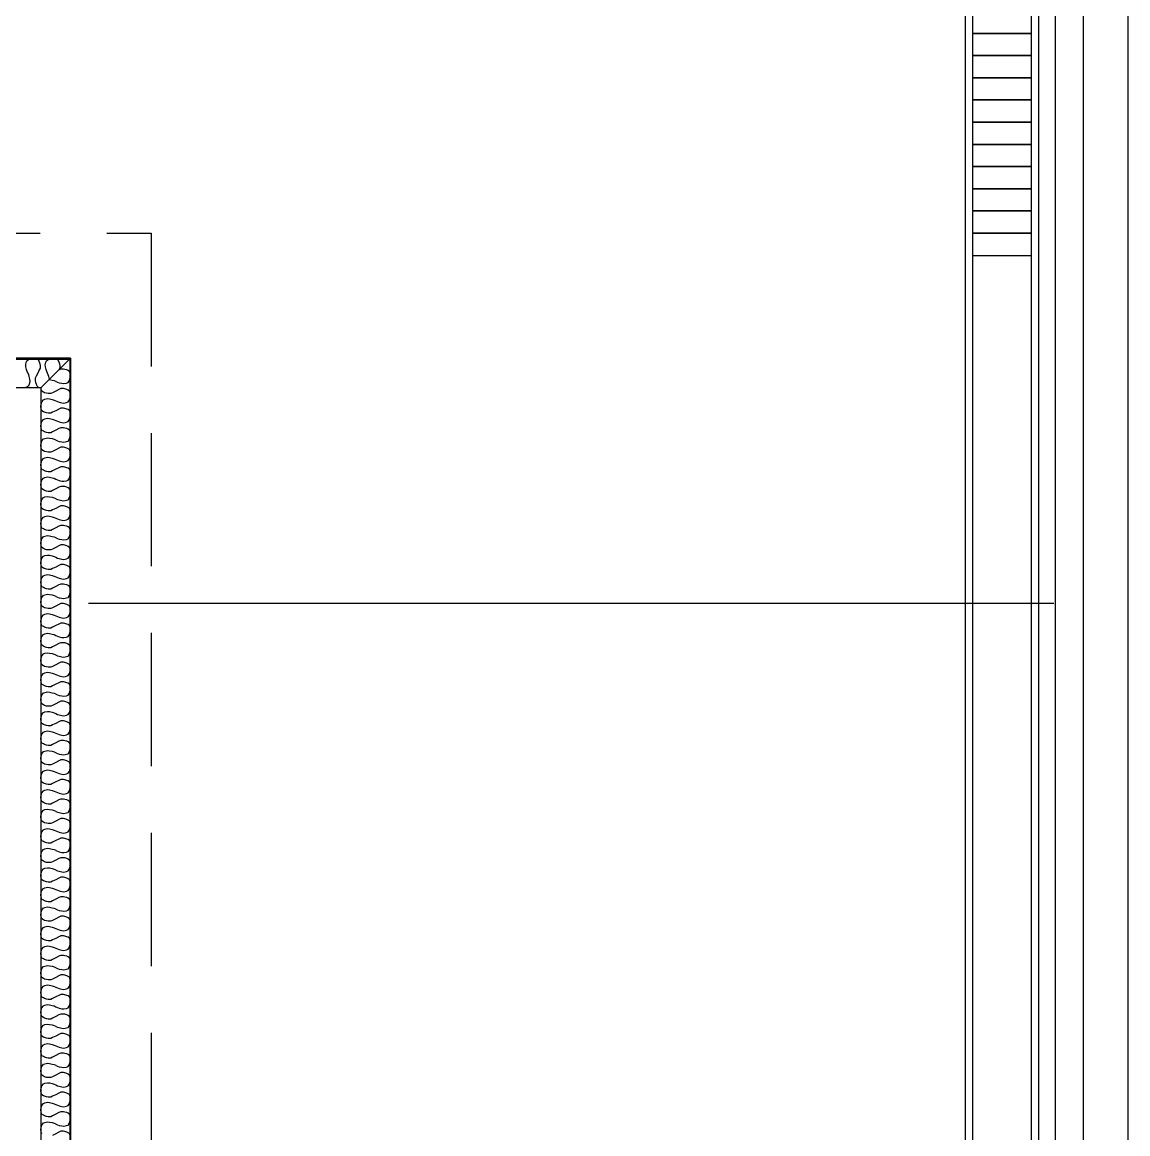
# Model space of a CAD drawing. Header units: millimetres. Extents: x -68474 to 336725, y -113450 to 40976.
# Drawn here: x 126164 to 129900, y -60791 to -57038 of the extents above; entities that cross this region are included whole.
import ezdxf

# ---------------------------------------------------------------- set-up
doc = ezdxf.new("R2010")
doc.units = ezdxf.units.MM
doc.header["$LTSCALE"] = 900
doc.linetypes.add('s5152a$0$DASHED', pattern=[0.75, 0.5, -0.25])
for name, color, linetype in [('s5152a$0$23', 7, 'Continuous'), ('s5152a$0$45', 7, 'Continuous'), ('s5152a$0$7', 7, 'Continuous'), ('s5152a$0$CLADDING', 1, 'Continuous'), ('s5152a$0$INNER', 4, 'Continuous'), ('s5152a$0$R-DRAIN', 8, 'Continuous'), ('s5152a$0$STEP', 15, 'Continuous')]:
    doc.layers.add(name, color=color, linetype=linetype)

msp = doc.modelspace()

# ---------------------------------------------------------------- linework, layer by layer
at = {"linetype": 's5152a$0$DASHED'}
for p, q in [((112950.1, -57749.9), (126600.1, -57749.9)), ((126600.1, -57749.9), (126600.1, -70249.8))]:
    msp.add_line(p, q, dxfattribs=at)
at = {"layer": 's5152a$0$23', "color": 2, "linetype": 'Continuous'}
msp.add_line((129900, -49575), (129900, -72749.8), dxfattribs=at)
msp.add_lwpolyline([(129750, -49575), (129655, -49575), (129655, -72749.8), (129750, -72749.8)], close=True, dxfattribs=at)
at = {"layer": 's5152a$0$45', "color": 14, "linetype": 'Continuous'}
for points in [[(129350, -75750), (129600, -75750), (129600, -45850.2), (129350, -45850.2)], [(129375, -75725), (129575, -75725), (129575, -45875.2), (129375, -45875.2)], [(129575, -57000), (129375, -57000), (129375, -57075), (129575, -57075)], [(129575, -57075), (129375, -57075), (129375, -57150), (129575, -57150)], [(129575, -57150), (129375, -57150), (129375, -57225), (129575, -57225)], [(129575, -57225), (129375, -57225), (129375, -57300), (129575, -57300)], [(129575, -57300), (129375, -57300), (129375, -57375), (129575, -57375)], [(129575, -57375), (129375, -57375), (129375, -57450), (129575, -57450)], [(129575, -57450), (129375, -57450), (129375, -57525), (129575, -57525)], [(129575, -57525), (129375, -57525), (129375, -57600), (129575, -57600)], [(129575, -57600), (129375, -57600), (129375, -57675), (129575, -57675)], [(129575, -57675), (129375, -57675), (129375, -57750), (129575, -57750)], [(129575, -57750), (129375, -57750), (129375, -57825), (129575, -57825)]]:
    msp.add_lwpolyline(points, close=True, dxfattribs=at)
at = {"layer": 's5152a$0$7', "color": 10, "linetype": 'Continuous'}
msp.add_line((126388.23186, -58999.3), (129650, -58999.3), dxfattribs=at)
at = {"layer": 's5152a$0$CLADDING'}
for p, q in [((120675.1, -58172.4), (126327.6, -58172.4)), ((126327.6, -58172.4), (120675.1, -58172.4)), ((126327.6, -58172.4), (126327.6, -71199.9)), ((126227.6, -58272.4), (120775.1, -58272.4)), ((126227.6, -58272.4), (126227.6, -71199.9))]:
    msp.add_line(p, q, dxfattribs=at)
at = {"layer": 's5152a$0$INNER'}
msp.add_line((126227.6, -58272.4), (126327.6, -58172.4), dxfattribs=at)
for points in [[(126183.43647, -58222.4), (126181.1, -58216.55883), (126179.1, -58210.55883), (126177.1, -58201.55883), (126176.1, -58194.55883), (126178.1, -58185.55883), (126180.1, -58180.55883), (126187.1, -58175.55883), (126201.1, -58172.55883), (126211.1, -58173.55883), (126217.1, -58175.55883), (126220.1, -58180.55883), (126222.1, -58184.55883), (126224.1, -58191.55883), (126225.1, -58196.55883), (126225.1, -58201.55883), (126225.1, -58205.55883), (126222.1, -58211.55883), (126216.67941, -58222.4), (126211.25883, -58233.24117), (126208.25883, -58239.24117), (126208.25883, -58243.24117), (126208.25883, -58248.24117), (126209.25883, -58253.24117), (126211.25883, -58260.24117), (126213.25883, -58264.24117), (126216.25883, -58269.24117), (126222.25883, -58271.24117), (126228.16792, -58271.83208)], [(126249.43647, -58222.4), (126247.1, -58216.55883), (126245.1, -58210.55883), (126243.1, -58201.55883), (126242.1, -58194.55883), (126244.1, -58185.55883), (126246.1, -58180.55883), (126253.1, -58175.55883), (126267.1, -58172.55883), (126277.1, -58173.55883), (126283.1, -58175.55883), (126286.1, -58180.55883), (126288.1, -58184.55883), (126290.1, -58191.55883), (126291.1, -58196.55883), (126291.1, -58201.55883), (126291.1, -58205.55883), (126288.1, -58211.55883), (126287.75883, -58212.24117)], [(126277.6, -58250.56353), (126283.44117, -58252.9), (126289.44117, -58254.9), (126298.44117, -58256.9), (126305.44117, -58257.9), (126314.44117, -58255.9), (126319.44117, -58253.9), (126324.44117, -58246.9), (126327.44117, -58232.9), (126326.44117, -58222.9), (126324.44117, -58216.9), (126319.44117, -58213.9), (126315.44117, -58211.9), (126308.44117, -58209.9), (126303.44117, -58208.9), (126298.44117, -58208.9), (126294.44117, -58208.9), (126288.44117, -58211.9), (126287.75883, -58212.24117)], [(126156.25883, -58271.24117), (126166.25883, -58272.24117), (126180.25883, -58269.24117), (126187.25883, -58264.24117), (126189.25883, -58259.24117), (126191.25883, -58250.24117), (126190.25883, -58243.24117), (126188.25883, -58234.24117), (126186.25883, -58228.24117), (126183.92236, -58222.4)], [(126256.32133, -58243.67867), (126256.25883, -58243.24117), (126254.25883, -58234.24117), (126252.25883, -58228.24117), (126249.92236, -58222.4)], [(126256.32133, -58243.67867), (126256.75883, -58243.74117), (126265.75883, -58245.74117), (126271.75883, -58247.74117), (126277.6, -58250.07764)], [(126277.6, -58316.56353), (126283.44117, -58318.9), (126289.44117, -58320.9), (126298.44117, -58322.9), (126305.44117, -58323.9), (126314.44117, -58321.9), (126319.44117, -58319.9), (126324.44117, -58312.9), (126327.44117, -58298.9), (126326.44117, -58288.9), (126324.44117, -58282.9), (126319.44117, -58279.9), (126315.44117, -58277.9), (126308.44117, -58275.9), (126303.44117, -58274.9), (126298.44117, -58274.9), (126294.44117, -58274.9), (126288.44117, -58277.9), (126277.6, -58283.32059), (126266.75883, -58288.74117), (126260.75883, -58291.74117), (126256.75883, -58291.74117), (126251.75883, -58291.74117), (126246.75883, -58290.74117), (126239.75883, -58288.74117), (126235.75883, -58286.74117), (126230.75883, -58283.74117), (126228.75883, -58277.74117), (126228.16792, -58271.83208)], [(126277.6, -58382.56353), (126283.44117, -58384.9), (126289.44117, -58386.9), (126298.44117, -58388.9), (126305.44117, -58389.9), (126314.44117, -58387.9), (126319.44117, -58385.9), (126324.44117, -58378.9), (126327.44117, -58364.9), (126326.44117, -58354.9), (126324.44117, -58348.9), (126319.44117, -58345.9), (126315.44117, -58343.9), (126308.44117, -58341.9), (126303.44117, -58340.9), (126298.44117, -58340.9), (126294.44117, -58340.9), (126288.44117, -58343.9), (126277.6, -58349.32059), (126266.75883, -58354.74117), (126260.75883, -58357.74117), (126256.75883, -58357.74117), (126251.75883, -58357.74117), (126246.75883, -58356.74117), (126239.75883, -58354.74117), (126235.75883, -58352.74117), (126230.75883, -58349.74117), (126228.75883, -58343.74117), (126227.75883, -58333.74117), (126230.75883, -58319.74117), (126235.75883, -58312.74117), (126240.75883, -58310.74117), (126249.75883, -58308.74117), (126256.75883, -58309.74117), (126265.75883, -58311.74117), (126271.75883, -58313.74117), (126277.6, -58316.07764)], [(126277.6, -58448.56353), (126283.44117, -58450.9), (126289.44117, -58452.9), (126298.44117, -58454.9), (126305.44117, -58455.9), (126314.44117, -58453.9), (126319.44117, -58451.9), (126324.44117, -58444.9), (126327.44117, -58430.9), (126326.44117, -58420.9), (126324.44117, -58414.9), (126319.44117, -58411.9), (126315.44117, -58409.9), (126308.44117, -58407.9), (126303.44117, -58406.9), (126298.44117, -58406.9), (126294.44117, -58406.9), (126288.44117, -58409.9), (126277.6, -58415.32059), (126266.75883, -58420.74117), (126260.75883, -58423.74117), (126256.75883, -58423.74117), (126251.75883, -58423.74117), (126246.75883, -58422.74117), (126239.75883, -58420.74117), (126235.75883, -58418.74117), (126230.75883, -58415.74117), (126228.75883, -58409.74117), (126227.75883, -58399.74117), (126230.75883, -58385.74117), (126235.75883, -58378.74117), (126240.75883, -58376.74117), (126249.75883, -58374.74117), (126256.75883, -58375.74117), (126265.75883, -58377.74117), (126271.75883, -58379.74117), (126277.6, -58382.07764)], [(126277.6, -58514.56353), (126283.44117, -58516.9), (126289.44117, -58518.9), (126298.44117, -58520.9), (126305.44117, -58521.9), (126314.44117, -58519.9), (126319.44117, -58517.9), (126324.44117, -58510.9), (126327.44117, -58496.9), (126326.44117, -58486.9), (126324.44117, -58480.9), (126319.44117, -58477.9), (126315.44117, -58475.9), (126308.44117, -58473.9), (126303.44117, -58472.9), (126298.44117, -58472.9), (126294.44117, -58472.9), (126288.44117, -58475.9), (126277.6, -58481.32059), (126266.75883, -58486.74117), (126260.75883, -58489.74117), (126256.75883, -58489.74117), (126251.75883, -58489.74117), (126246.75883, -58488.74117), (126239.75883, -58486.74117), (126235.75883, -58484.74117), (126230.75883, -58481.74117), (126228.75883, -58475.74117), (126227.75883, -58465.74117), (126230.75883, -58451.74117), (126235.75883, -58444.74117), (126240.75883, -58442.74117), (126249.75883, -58440.74117), (126256.75883, -58441.74117), (126265.75883, -58443.74117), (126271.75883, -58445.74117), (126277.6, -58448.07764)], [(126277.6, -58580.56353), (126283.44117, -58582.9), (126289.44117, -58584.9), (126298.44117, -58586.9), (126305.44117, -58587.9), (126314.44117, -58585.9), (126319.44117, -58583.9), (126324.44117, -58576.9), (126327.44117, -58562.9), (126326.44117, -58552.9), (126324.44117, -58546.9), (126319.44117, -58543.9), (126315.44117, -58541.9), (126308.44117, -58539.9), (126303.44117, -58538.9), (126298.44117, -58538.9), (126294.44117, -58538.9), (126288.44117, -58541.9), (126277.6, -58547.32059), (126266.75883, -58552.74117), (126260.75883, -58555.74117), (126256.75883, -58555.74117), (126251.75883, -58555.74117), (126246.75883, -58554.74117), (126239.75883, -58552.74117), (126235.75883, -58550.74117), (126230.75883, -58547.74117), (126228.75883, -58541.74117), (126227.75883, -58531.74117), (126230.75883, -58517.74117), (126235.75883, -58510.74117), (126240.75883, -58508.74117), (126249.75883, -58506.74117), (126256.75883, -58507.74117), (126265.75883, -58509.74117), (126271.75883, -58511.74117), (126277.6, -58514.07764)], [(126277.6, -58646.56353), (126283.44117, -58648.9), (126289.44117, -58650.9), (126298.44117, -58652.9), (126305.44117, -58653.9), (126314.44117, -58651.9), (126319.44117, -58649.9), (126324.44117, -58642.9), (126327.44117, -58628.9), (126326.44117, -58618.9), (126324.44117, -58612.9), (126319.44117, -58609.9), (126315.44117, -58607.9), (126308.44117, -58605.9), (126303.44117, -58604.9), (126298.44117, -58604.9), (126294.44117, -58604.9), (126288.44117, -58607.9), (126277.6, -58613.32059), (126266.75883, -58618.74117), (126260.75883, -58621.74117), (126256.75883, -58621.74117), (126251.75883, -58621.74117), (126246.75883, -58620.74117), (126239.75883, -58618.74117), (126235.75883, -58616.74117), (126230.75883, -58613.74117), (126228.75883, -58607.74117), (126227.75883, -58597.74117), (126230.75883, -58583.74117), (126235.75883, -58576.74117), (126240.75883, -58574.74117), (126249.75883, -58572.74117), (126256.75883, -58573.74117), (126265.75883, -58575.74117), (126271.75883, -58577.74117), (126277.6, -58580.07764)], [(126277.6, -58712.56353), (126283.44117, -58714.9), (126289.44117, -58716.9), (126298.44117, -58718.9), (126305.44117, -58719.9), (126314.44117, -58717.9), (126319.44117, -58715.9), (126324.44117, -58708.9), (126327.44117, -58694.9), (126326.44117, -58684.9), (126324.44117, -58678.9), (126319.44117, -58675.9), (126315.44117, -58673.9), (126308.44117, -58671.9), (126303.44117, -58670.9), (126298.44117, -58670.9), (126294.44117, -58670.9), (126288.44117, -58673.9), (126277.6, -58679.32059), (126266.75883, -58684.74117), (126260.75883, -58687.74117), (126256.75883, -58687.74117), (126251.75883, -58687.74117), (126246.75883, -58686.74117), (126239.75883, -58684.74117), (126235.75883, -58682.74117), (126230.75883, -58679.74117), (126228.75883, -58673.74117), (126227.75883, -58663.74117), (126230.75883, -58649.74117), (126235.75883, -58642.74117), (126240.75883, -58640.74117), (126249.75883, -58638.74117), (126256.75883, -58639.74117), (126265.75883, -58641.74117), (126271.75883, -58643.74117), (126277.6, -58646.07764)], [(126277.6, -58778.56353), (126283.44117, -58780.9), (126289.44117, -58782.9), (126298.44117, -58784.9), (126305.44117, -58785.9), (126314.44117, -58783.9), (126319.44117, -58781.9), (126324.44117, -58774.9), (126327.44117, -58760.9), (126326.44117, -58750.9), (126324.44117, -58744.9), (126319.44117, -58741.9), (126315.44117, -58739.9), (126308.44117, -58737.9), (126303.44117, -58736.9), (126298.44117, -58736.9), (126294.44117, -58736.9), (126288.44117, -58739.9), (126277.6, -58745.32059), (126266.75883, -58750.74117), (126260.75883, -58753.74117), (126256.75883, -58753.74117), (126251.75883, -58753.74117), (126246.75883, -58752.74117), (126239.75883, -58750.74117), (126235.75883, -58748.74117), (126230.75883, -58745.74117), (126228.75883, -58739.74117), (126227.75883, -58729.74117), (126230.75883, -58715.74117), (126235.75883, -58708.74117), (126240.75883, -58706.74117), (126249.75883, -58704.74117), (126256.75883, -58705.74117), (126265.75883, -58707.74117), (126271.75883, -58709.74117), (126277.6, -58712.07764)], [(126277.6, -58844.56353), (126283.44117, -58846.9), (126289.44117, -58848.9), (126298.44117, -58850.9), (126305.44117, -58851.9), (126314.44117, -58849.9), (126319.44117, -58847.9), (126324.44117, -58840.9), (126327.44117, -58826.9), (126326.44117, -58816.9), (126324.44117, -58810.9), (126319.44117, -58807.9), (126315.44117, -58805.9), (126308.44117, -58803.9), (126303.44117, -58802.9), (126298.44117, -58802.9), (126294.44117, -58802.9), (126288.44117, -58805.9), (126277.6, -58811.32059), (126266.75883, -58816.74117), (126260.75883, -58819.74117), (126256.75883, -58819.74117), (126251.75883, -58819.74117), (126246.75883, -58818.74117), (126239.75883, -58816.74117), (126235.75883, -58814.74117), (126230.75883, -58811.74117), (126228.75883, -58805.74117), (126227.75883, -58795.74117), (126230.75883, -58781.74117), (126235.75883, -58774.74117), (126240.75883, -58772.74117), (126249.75883, -58770.74117), (126256.75883, -58771.74117), (126265.75883, -58773.74117), (126271.75883, -58775.74117), (126277.6, -58778.07764)], [(126277.6, -58910.56353), (126283.44117, -58912.9), (126289.44117, -58914.9), (126298.44117, -58916.9), (126305.44117, -58917.9), (126314.44117, -58915.9), (126319.44117, -58913.9), (126324.44117, -58906.9), (126327.44117, -58892.9), (126326.44117, -58882.9), (126324.44117, -58876.9), (126319.44117, -58873.9), (126315.44117, -58871.9), (126308.44117, -58869.9), (126303.44117, -58868.9), (126298.44117, -58868.9), (126294.44117, -58868.9), (126288.44117, -58871.9), (126277.6, -58877.32059), (126266.75883, -58882.74117), (126260.75883, -58885.74117), (126256.75883, -58885.74117), (126251.75883, -58885.74117), (126246.75883, -58884.74117), (126239.75883, -58882.74117), (126235.75883, -58880.74117), (126230.75883, -58877.74117), (126228.75883, -58871.74117), (126227.75883, -58861.74117), (126230.75883, -58847.74117), (126235.75883, -58840.74117), (126240.75883, -58838.74117), (126249.75883, -58836.74117), (126256.75883, -58837.74117), (126265.75883, -58839.74117), (126271.75883, -58841.74117), (126277.6, -58844.07764)], [(126277.6, -58976.56353), (126283.44117, -58978.9), (126289.44117, -58980.9), (126298.44117, -58982.9), (126305.44117, -58983.9), (126314.44117, -58981.9), (126319.44117, -58979.9), (126324.44117, -58972.9), (126327.44117, -58958.9), (126326.44117, -58948.9), (126324.44117, -58942.9), (126319.44117, -58939.9), (126315.44117, -58937.9), (126308.44117, -58935.9), (126303.44117, -58934.9), (126298.44117, -58934.9), (126294.44117, -58934.9), (126288.44117, -58937.9), (126277.6, -58943.32059), (126266.75883, -58948.74117), (126260.75883, -58951.74117), (126256.75883, -58951.74117), (126251.75883, -58951.74117), (126246.75883, -58950.74117), (126239.75883, -58948.74117), (126235.75883, -58946.74117), (126230.75883, -58943.74117), (126228.75883, -58937.74117), (126227.75883, -58927.74117), (126230.75883, -58913.74117), (126235.75883, -58906.74117), (126240.75883, -58904.74117), (126249.75883, -58902.74117), (126256.75883, -58903.74117), (126265.75883, -58905.74117), (126271.75883, -58907.74117), (126277.6, -58910.07764)], [(126277.6, -59042.56353), (126283.44117, -59044.9), (126289.44117, -59046.9), (126298.44117, -59048.9), (126305.44117, -59049.9), (126314.44117, -59047.9), (126319.44117, -59045.9), (126324.44117, -59038.9), (126327.44117, -59024.9), (126326.44117, -59014.9), (126324.44117, -59008.9), (126319.44117, -59005.9), (126315.44117, -59003.9), (126308.44117, -59001.9), (126303.44117, -59000.9), (126298.44117, -59000.9), (126294.44117, -59000.9), (126288.44117, -59003.9), (126277.6, -59009.32059), (126266.75883, -59014.74117), (126260.75883, -59017.74117), (126256.75883, -59017.74117), (126251.75883, -59017.74117), (126246.75883, -59016.74117), (126239.75883, -59014.74117), (126235.75883, -59012.74117), (126230.75883, -59009.74117), (126228.75883, -59003.74117), (126227.75883, -58993.74117), (126230.75883, -58979.74117), (126235.75883, -58972.74117), (126240.75883, -58970.74117), (126249.75883, -58968.74117), (126256.75883, -58969.74117), (126265.75883, -58971.74117), (126271.75883, -58973.74117), (126277.6, -58976.07764)], [(126277.6, -59108.56353), (126283.44117, -59110.9), (126289.44117, -59112.9), (126298.44117, -59114.9), (126305.44117, -59115.9), (126314.44117, -59113.9), (126319.44117, -59111.9), (126324.44117, -59104.9), (126327.44117, -59090.9), (126326.44117, -59080.9), (126324.44117, -59074.9), (126319.44117, -59071.9), (126315.44117, -59069.9), (126308.44117, -59067.9), (126303.44117, -59066.9), (126298.44117, -59066.9), (126294.44117, -59066.9), (126288.44117, -59069.9), (126277.6, -59075.32059), (126266.75883, -59080.74117), (126260.75883, -59083.74117), (126256.75883, -59083.74117), (126251.75883, -59083.74117), (126246.75883, -59082.74117), (126239.75883, -59080.74117), (126235.75883, -59078.74117), (126230.75883, -59075.74117), (126228.75883, -59069.74117), (126227.75883, -59059.74117), (126230.75883, -59045.74117), (126235.75883, -59038.74117), (126240.75883, -59036.74117), (126249.75883, -59034.74117), (126256.75883, -59035.74117), (126265.75883, -59037.74117), (126271.75883, -59039.74117), (126277.6, -59042.07764)], [(126277.6, -59174.56353), (126283.44117, -59176.9), (126289.44117, -59178.9), (126298.44117, -59180.9), (126305.44117, -59181.9), (126314.44117, -59179.9), (126319.44117, -59177.9), (126324.44117, -59170.9), (126327.44117, -59156.9), (126326.44117, -59146.9), (126324.44117, -59140.9), (126319.44117, -59137.9), (126315.44117, -59135.9), (126308.44117, -59133.9), (126303.44117, -59132.9), (126298.44117, -59132.9), (126294.44117, -59132.9), (126288.44117, -59135.9), (126277.6, -59141.32059), (126266.75883, -59146.74117), (126260.75883, -59149.74117), (126256.75883, -59149.74117), (126251.75883, -59149.74117), (126246.75883, -59148.74117), (126239.75883, -59146.74117), (126235.75883, -59144.74117), (126230.75883, -59141.74117), (126228.75883, -59135.74117), (126227.75883, -59125.74117), (126230.75883, -59111.74117), (126235.75883, -59104.74117), (126240.75883, -59102.74117), (126249.75883, -59100.74117), (126256.75883, -59101.74117), (126265.75883, -59103.74117), (126271.75883, -59105.74117), (126277.6, -59108.07764)], [(126277.6, -59240.56353), (126283.44117, -59242.9), (126289.44117, -59244.9), (126298.44117, -59246.9), (126305.44117, -59247.9), (126314.44117, -59245.9), (126319.44117, -59243.9), (126324.44117, -59236.9), (126327.44117, -59222.9), (126326.44117, -59212.9), (126324.44117, -59206.9), (126319.44117, -59203.9), (126315.44117, -59201.9), (126308.44117, -59199.9), (126303.44117, -59198.9), (126298.44117, -59198.9), (126294.44117, -59198.9), (126288.44117, -59201.9), (126277.6, -59207.32059), (126266.75883, -59212.74117), (126260.75883, -59215.74117), (126256.75883, -59215.74117), (126251.75883, -59215.74117), (126246.75883, -59214.74117), (126239.75883, -59212.74117), (126235.75883, -59210.74117), (126230.75883, -59207.74117), (126228.75883, -59201.74117), (126227.75883, -59191.74117), (126230.75883, -59177.74117), (126235.75883, -59170.74117), (126240.75883, -59168.74117), (126249.75883, -59166.74117), (126256.75883, -59167.74117), (126265.75883, -59169.74117), (126271.75883, -59171.74117), (126277.6, -59174.07764)], [(126277.6, -59306.56353), (126283.44117, -59308.9), (126289.44117, -59310.9), (126298.44117, -59312.9), (126305.44117, -59313.9), (126314.44117, -59311.9), (126319.44117, -59309.9), (126324.44117, -59302.9), (126327.44117, -59288.9), (126326.44117, -59278.9), (126324.44117, -59272.9), (126319.44117, -59269.9), (126315.44117, -59267.9), (126308.44117, -59265.9), (126303.44117, -59264.9), (126298.44117, -59264.9), (126294.44117, -59264.9), (126288.44117, -59267.9), (126277.6, -59273.32059), (126266.75883, -59278.74117), (126260.75883, -59281.74117), (126256.75883, -59281.74117), (126251.75883, -59281.74117), (126246.75883, -59280.74117), (126239.75883, -59278.74117), (126235.75883, -59276.74117), (126230.75883, -59273.74117), (126228.75883, -59267.74117), (126227.75883, -59257.74117), (126230.75883, -59243.74117), (126235.75883, -59236.74117), (126240.75883, -59234.74117), (126249.75883, -59232.74117), (126256.75883, -59233.74117), (126265.75883, -59235.74117), (126271.75883, -59237.74117), (126277.6, -59240.07764)], [(126277.6, -59372.56353), (126283.44117, -59374.9), (126289.44117, -59376.9), (126298.44117, -59378.9), (126305.44117, -59379.9), (126314.44117, -59377.9), (126319.44117, -59375.9), (126324.44117, -59368.9), (126327.44117, -59354.9), (126326.44117, -59344.9), (126324.44117, -59338.9), (126319.44117, -59335.9), (126315.44117, -59333.9), (126308.44117, -59331.9), (126303.44117, -59330.9), (126298.44117, -59330.9), (126294.44117, -59330.9), (126288.44117, -59333.9), (126277.6, -59339.32059), (126266.75883, -59344.74117), (126260.75883, -59347.74117), (126256.75883, -59347.74117), (126251.75883, -59347.74117), (126246.75883, -59346.74117), (126239.75883, -59344.74117), (126235.75883, -59342.74117), (126230.75883, -59339.74117), (126228.75883, -59333.74117), (126227.75883, -59323.74117), (126230.75883, -59309.74117), (126235.75883, -59302.74117), (126240.75883, -59300.74117), (126249.75883, -59298.74117), (126256.75883, -59299.74117), (126265.75883, -59301.74117), (126271.75883, -59303.74117), (126277.6, -59306.07764)], [(126277.6, -59438.56353), (126283.44117, -59440.9), (126289.44117, -59442.9), (126298.44117, -59444.9), (126305.44117, -59445.9), (126314.44117, -59443.9), (126319.44117, -59441.9), (126324.44117, -59434.9), (126327.44117, -59420.9), (126326.44117, -59410.9), (126324.44117, -59404.9), (126319.44117, -59401.9), (126315.44117, -59399.9), (126308.44117, -59397.9), (126303.44117, -59396.9), (126298.44117, -59396.9), (126294.44117, -59396.9), (126288.44117, -59399.9), (126277.6, -59405.32059), (126266.75883, -59410.74117), (126260.75883, -59413.74117), (126256.75883, -59413.74117), (126251.75883, -59413.74117), (126246.75883, -59412.74117), (126239.75883, -59410.74117), (126235.75883, -59408.74117), (126230.75883, -59405.74117), (126228.75883, -59399.74117), (126227.75883, -59389.74117), (126230.75883, -59375.74117), (126235.75883, -59368.74117), (126240.75883, -59366.74117), (126249.75883, -59364.74117), (126256.75883, -59365.74117), (126265.75883, -59367.74117), (126271.75883, -59369.74117), (126277.6, -59372.07764)], [(126277.6, -59504.56353), (126283.44117, -59506.9), (126289.44117, -59508.9), (126298.44117, -59510.9), (126305.44117, -59511.9), (126314.44117, -59509.9), (126319.44117, -59507.9), (126324.44117, -59500.9), (126327.44117, -59486.9), (126326.44117, -59476.9), (126324.44117, -59470.9), (126319.44117, -59467.9), (126315.44117, -59465.9), (126308.44117, -59463.9), (126303.44117, -59462.9), (126298.44117, -59462.9), (126294.44117, -59462.9), (126288.44117, -59465.9), (126277.6, -59471.32059), (126266.75883, -59476.74117), (126260.75883, -59479.74117), (126256.75883, -59479.74117), (126251.75883, -59479.74117), (126246.75883, -59478.74117), (126239.75883, -59476.74117), (126235.75883, -59474.74117), (126230.75883, -59471.74117), (126228.75883, -59465.74117), (126227.75883, -59455.74117), (126230.75883, -59441.74117), (126235.75883, -59434.74117), (126240.75883, -59432.74117), (126249.75883, -59430.74117), (126256.75883, -59431.74117), (126265.75883, -59433.74117), (126271.75883, -59435.74117), (126277.6, -59438.07764)], [(126277.6, -59570.56353), (126283.44117, -59572.9), (126289.44117, -59574.9), (126298.44117, -59576.9), (126305.44117, -59577.9), (126314.44117, -59575.9), (126319.44117, -59573.9), (126324.44117, -59566.9), (126327.44117, -59552.9), (126326.44117, -59542.9), (126324.44117, -59536.9), (126319.44117, -59533.9), (126315.44117, -59531.9), (126308.44117, -59529.9), (126303.44117, -59528.9), (126298.44117, -59528.9), (126294.44117, -59528.9), (126288.44117, -59531.9), (126277.6, -59537.32059), (126266.75883, -59542.74117), (126260.75883, -59545.74117), (126256.75883, -59545.74117), (126251.75883, -59545.74117), (126246.75883, -59544.74117), (126239.75883, -59542.74117), (126235.75883, -59540.74117), (126230.75883, -59537.74117), (126228.75883, -59531.74117), (126227.75883, -59521.74117), (126230.75883, -59507.74117), (126235.75883, -59500.74117), (126240.75883, -59498.74117), (126249.75883, -59496.74117), (126256.75883, -59497.74117), (126265.75883, -59499.74117), (126271.75883, -59501.74117), (126277.6, -59504.07764)], [(126277.6, -59636.56353), (126283.44117, -59638.9), (126289.44117, -59640.9), (126298.44117, -59642.9), (126305.44117, -59643.9), (126314.44117, -59641.9), (126319.44117, -59639.9), (126324.44117, -59632.9), (126327.44117, -59618.9), (126326.44117, -59608.9), (126324.44117, -59602.9), (126319.44117, -59599.9), (126315.44117, -59597.9), (126308.44117, -59595.9), (126303.44117, -59594.9), (126298.44117, -59594.9), (126294.44117, -59594.9), (126288.44117, -59597.9), (126277.6, -59603.32059), (126266.75883, -59608.74117), (126260.75883, -59611.74117), (126256.75883, -59611.74117), (126251.75883, -59611.74117), (126246.75883, -59610.74117), (126239.75883, -59608.74117), (126235.75883, -59606.74117), (126230.75883, -59603.74117), (126228.75883, -59597.74117), (126227.75883, -59587.74117), (126230.75883, -59573.74117), (126235.75883, -59566.74117), (126240.75883, -59564.74117), (126249.75883, -59562.74117), (126256.75883, -59563.74117), (126265.75883, -59565.74117), (126271.75883, -59567.74117), (126277.6, -59570.07764)], [(126277.6, -59702.56353), (126283.44117, -59704.9), (126289.44117, -59706.9), (126298.44117, -59708.9), (126305.44117, -59709.9), (126314.44117, -59707.9), (126319.44117, -59705.9), (126324.44117, -59698.9), (126327.44117, -59684.9), (126326.44117, -59674.9), (126324.44117, -59668.9), (126319.44117, -59665.9), (126315.44117, -59663.9), (126308.44117, -59661.9), (126303.44117, -59660.9), (126298.44117, -59660.9), (126294.44117, -59660.9), (126288.44117, -59663.9), (126277.6, -59669.32059), (126266.75883, -59674.74117), (126260.75883, -59677.74117), (126256.75883, -59677.74117), (126251.75883, -59677.74117), (126246.75883, -59676.74117), (126239.75883, -59674.74117), (126235.75883, -59672.74117), (126230.75883, -59669.74117), (126228.75883, -59663.74117), (126227.75883, -59653.74117), (126230.75883, -59639.74117), (126235.75883, -59632.74117), (126240.75883, -59630.74117), (126249.75883, -59628.74117), (126256.75883, -59629.74117), (126265.75883, -59631.74117), (126271.75883, -59633.74117), (126277.6, -59636.07764)], [(126277.6, -59768.56353), (126283.44117, -59770.9), (126289.44117, -59772.9), (126298.44117, -59774.9), (126305.44117, -59775.9), (126314.44117, -59773.9), (126319.44117, -59771.9), (126324.44117, -59764.9), (126327.44117, -59750.9), (126326.44117, -59740.9), (126324.44117, -59734.9), (126319.44117, -59731.9), (126315.44117, -59729.9), (126308.44117, -59727.9), (126303.44117, -59726.9), (126298.44117, -59726.9), (126294.44117, -59726.9), (126288.44117, -59729.9), (126277.6, -59735.32059), (126266.75883, -59740.74117), (126260.75883, -59743.74117), (126256.75883, -59743.74117), (126251.75883, -59743.74117), (126246.75883, -59742.74117), (126239.75883, -59740.74117), (126235.75883, -59738.74117), (126230.75883, -59735.74117), (126228.75883, -59729.74117), (126227.75883, -59719.74117), (126230.75883, -59705.74117), (126235.75883, -59698.74117), (126240.75883, -59696.74117), (126249.75883, -59694.74117), (126256.75883, -59695.74117), (126265.75883, -59697.74117), (126271.75883, -59699.74117), (126277.6, -59702.07764)], [(126277.6, -59834.56353), (126283.44117, -59836.9), (126289.44117, -59838.9), (126298.44117, -59840.9), (126305.44117, -59841.9), (126314.44117, -59839.9), (126319.44117, -59837.9), (126324.44117, -59830.9), (126327.44117, -59816.9), (126326.44117, -59806.9), (126324.44117, -59800.9), (126319.44117, -59797.9), (126315.44117, -59795.9), (126308.44117, -59793.9), (126303.44117, -59792.9), (126298.44117, -59792.9), (126294.44117, -59792.9), (126288.44117, -59795.9), (126277.6, -59801.32059), (126266.75883, -59806.74117), (126260.75883, -59809.74117), (126256.75883, -59809.74117), (126251.75883, -59809.74117), (126246.75883, -59808.74117), (126239.75883, -59806.74117), (126235.75883, -59804.74117), (126230.75883, -59801.74117), (126228.75883, -59795.74117), (126227.75883, -59785.74117), (126230.75883, -59771.74117), (126235.75883, -59764.74117), (126240.75883, -59762.74117), (126249.75883, -59760.74117), (126256.75883, -59761.74117), (126265.75883, -59763.74117), (126271.75883, -59765.74117), (126277.6, -59768.07764)], [(126277.6, -59900.56353), (126283.44117, -59902.9), (126289.44117, -59904.9), (126298.44117, -59906.9), (126305.44117, -59907.9), (126314.44117, -59905.9), (126319.44117, -59903.9), (126324.44117, -59896.9), (126327.44117, -59882.9), (126326.44117, -59872.9), (126324.44117, -59866.9), (126319.44117, -59863.9), (126315.44117, -59861.9), (126308.44117, -59859.9), (126303.44117, -59858.9), (126298.44117, -59858.9), (126294.44117, -59858.9), (126288.44117, -59861.9), (126277.6, -59867.32059), (126266.75883, -59872.74117), (126260.75883, -59875.74117), (126256.75883, -59875.74117), (126251.75883, -59875.74117), (126246.75883, -59874.74117), (126239.75883, -59872.74117), (126235.75883, -59870.74117), (126230.75883, -59867.74117), (126228.75883, -59861.74117), (126227.75883, -59851.74117), (126230.75883, -59837.74117), (126235.75883, -59830.74117), (126240.75883, -59828.74117), (126249.75883, -59826.74117), (126256.75883, -59827.74117), (126265.75883, -59829.74117), (126271.75883, -59831.74117), (126277.6, -59834.07764)], [(126277.6, -59966.56353), (126283.44117, -59968.9), (126289.44117, -59970.9), (126298.44117, -59972.9), (126305.44117, -59973.9), (126314.44117, -59971.9), (126319.44117, -59969.9), (126324.44117, -59962.9), (126327.44117, -59948.9), (126326.44117, -59938.9), (126324.44117, -59932.9), (126319.44117, -59929.9), (126315.44117, -59927.9), (126308.44117, -59925.9), (126303.44117, -59924.9), (126298.44117, -59924.9), (126294.44117, -59924.9), (126288.44117, -59927.9), (126277.6, -59933.32059), (126266.75883, -59938.74117), (126260.75883, -59941.74117), (126256.75883, -59941.74117), (126251.75883, -59941.74117), (126246.75883, -59940.74117), (126239.75883, -59938.74117), (126235.75883, -59936.74117), (126230.75883, -59933.74117), (126228.75883, -59927.74117), (126227.75883, -59917.74117), (126230.75883, -59903.74117), (126235.75883, -59896.74117), (126240.75883, -59894.74117), (126249.75883, -59892.74117), (126256.75883, -59893.74117), (126265.75883, -59895.74117), (126271.75883, -59897.74117), (126277.6, -59900.07764)], [(126277.6, -60032.56353), (126283.44117, -60034.9), (126289.44117, -60036.9), (126298.44117, -60038.9), (126305.44117, -60039.9), (126314.44117, -60037.9), (126319.44117, -60035.9), (126324.44117, -60028.9), (126327.44117, -60014.9), (126326.44117, -60004.9), (126324.44117, -59998.9), (126319.44117, -59995.9), (126315.44117, -59993.9), (126308.44117, -59991.9), (126303.44117, -59990.9), (126298.44117, -59990.9), (126294.44117, -59990.9), (126288.44117, -59993.9), (126277.6, -59999.32059), (126266.75883, -60004.74117), (126260.75883, -60007.74117), (126256.75883, -60007.74117), (126251.75883, -60007.74117), (126246.75883, -60006.74117), (126239.75883, -60004.74117), (126235.75883, -60002.74117), (126230.75883, -59999.74117), (126228.75883, -59993.74117), (126227.75883, -59983.74117), (126230.75883, -59969.74117), (126235.75883, -59962.74117), (126240.75883, -59960.74117), (126249.75883, -59958.74117), (126256.75883, -59959.74117), (126265.75883, -59961.74117), (126271.75883, -59963.74117), (126277.6, -59966.07764)], [(126277.6, -60098.56353), (126283.44117, -60100.9), (126289.44117, -60102.9), (126298.44117, -60104.9), (126305.44117, -60105.9), (126314.44117, -60103.9), (126319.44117, -60101.9), (126324.44117, -60094.9), (126327.44117, -60080.9), (126326.44117, -60070.9), (126324.44117, -60064.9), (126319.44117, -60061.9), (126315.44117, -60059.9), (126308.44117, -60057.9), (126303.44117, -60056.9), (126298.44117, -60056.9), (126294.44117, -60056.9), (126288.44117, -60059.9), (126277.6, -60065.32059), (126266.75883, -60070.74117), (126260.75883, -60073.74117), (126256.75883, -60073.74117), (126251.75883, -60073.74117), (126246.75883, -60072.74117), (126239.75883, -60070.74117), (126235.75883, -60068.74117), (126230.75883, -60065.74117), (126228.75883, -60059.74117), (126227.75883, -60049.74117), (126230.75883, -60035.74117), (126235.75883, -60028.74117), (126240.75883, -60026.74117), (126249.75883, -60024.74117), (126256.75883, -60025.74117), (126265.75883, -60027.74117), (126271.75883, -60029.74117), (126277.6, -60032.07764)], [(126277.6, -60164.56353), (126283.44117, -60166.9), (126289.44117, -60168.9), (126298.44117, -60170.9), (126305.44117, -60171.9), (126314.44117, -60169.9), (126319.44117, -60167.9), (126324.44117, -60160.9), (126327.44117, -60146.9), (126326.44117, -60136.9), (126324.44117, -60130.9), (126319.44117, -60127.9), (126315.44117, -60125.9), (126308.44117, -60123.9), (126303.44117, -60122.9), (126298.44117, -60122.9), (126294.44117, -60122.9), (126288.44117, -60125.9), (126277.6, -60131.32059), (126266.75883, -60136.74117), (126260.75883, -60139.74117), (126256.75883, -60139.74117), (126251.75883, -60139.74117), (126246.75883, -60138.74117), (126239.75883, -60136.74117), (126235.75883, -60134.74117), (126230.75883, -60131.74117), (126228.75883, -60125.74117), (126227.75883, -60115.74117), (126230.75883, -60101.74117), (126235.75883, -60094.74117), (126240.75883, -60092.74117), (126249.75883, -60090.74117), (126256.75883, -60091.74117), (126265.75883, -60093.74117), (126271.75883, -60095.74117), (126277.6, -60098.07764)], [(126277.6, -60230.56353), (126283.44117, -60232.9), (126289.44117, -60234.9), (126298.44117, -60236.9), (126305.44117, -60237.9), (126314.44117, -60235.9), (126319.44117, -60233.9), (126324.44117, -60226.9), (126327.44117, -60212.9), (126326.44117, -60202.9), (126324.44117, -60196.9), (126319.44117, -60193.9), (126315.44117, -60191.9), (126308.44117, -60189.9), (126303.44117, -60188.9), (126298.44117, -60188.9), (126294.44117, -60188.9), (126288.44117, -60191.9), (126277.6, -60197.32059), (126266.75883, -60202.74117), (126260.75883, -60205.74117), (126256.75883, -60205.74117), (126251.75883, -60205.74117), (126246.75883, -60204.74117), (126239.75883, -60202.74117), (126235.75883, -60200.74117), (126230.75883, -60197.74117), (126228.75883, -60191.74117), (126227.75883, -60181.74117), (126230.75883, -60167.74117), (126235.75883, -60160.74117), (126240.75883, -60158.74117), (126249.75883, -60156.74117), (126256.75883, -60157.74117), (126265.75883, -60159.74117), (126271.75883, -60161.74117), (126277.6, -60164.07764)], [(126277.6, -60296.56353), (126283.44117, -60298.9), (126289.44117, -60300.9), (126298.44117, -60302.9), (126305.44117, -60303.9), (126314.44117, -60301.9), (126319.44117, -60299.9), (126324.44117, -60292.9), (126327.44117, -60278.9), (126326.44117, -60268.9), (126324.44117, -60262.9), (126319.44117, -60259.9), (126315.44117, -60257.9), (126308.44117, -60255.9), (126303.44117, -60254.9), (126298.44117, -60254.9), (126294.44117, -60254.9), (126288.44117, -60257.9), (126277.6, -60263.32059), (126266.75883, -60268.74117), (126260.75883, -60271.74117), (126256.75883, -60271.74117), (126251.75883, -60271.74117), (126246.75883, -60270.74117), (126239.75883, -60268.74117), (126235.75883, -60266.74117), (126230.75883, -60263.74117), (126228.75883, -60257.74117), (126227.75883, -60247.74117), (126230.75883, -60233.74117), (126235.75883, -60226.74117), (126240.75883, -60224.74117), (126249.75883, -60222.74117), (126256.75883, -60223.74117), (126265.75883, -60225.74117), (126271.75883, -60227.74117), (126277.6, -60230.07764)], [(126277.6, -60362.56353), (126283.44117, -60364.9), (126289.44117, -60366.9), (126298.44117, -60368.9), (126305.44117, -60369.9), (126314.44117, -60367.9), (126319.44117, -60365.9), (126324.44117, -60358.9), (126327.44117, -60344.9), (126326.44117, -60334.9), (126324.44117, -60328.9), (126319.44117, -60325.9), (126315.44117, -60323.9), (126308.44117, -60321.9), (126303.44117, -60320.9), (126298.44117, -60320.9), (126294.44117, -60320.9), (126288.44117, -60323.9), (126277.6, -60329.32059), (126266.75883, -60334.74117), (126260.75883, -60337.74117), (126256.75883, -60337.74117), (126251.75883, -60337.74117), (126246.75883, -60336.74117), (126239.75883, -60334.74117), (126235.75883, -60332.74117), (126230.75883, -60329.74117), (126228.75883, -60323.74117), (126227.75883, -60313.74117), (126230.75883, -60299.74117), (126235.75883, -60292.74117), (126240.75883, -60290.74117), (126249.75883, -60288.74117), (126256.75883, -60289.74117), (126265.75883, -60291.74117), (126271.75883, -60293.74117), (126277.6, -60296.07764)], [(126277.6, -60428.56353), (126283.44117, -60430.9), (126289.44117, -60432.9), (126298.44117, -60434.9), (126305.44117, -60435.9), (126314.44117, -60433.9), (126319.44117, -60431.9), (126324.44117, -60424.9), (126327.44117, -60410.9), (126326.44117, -60400.9), (126324.44117, -60394.9), (126319.44117, -60391.9), (126315.44117, -60389.9), (126308.44117, -60387.9), (126303.44117, -60386.9), (126298.44117, -60386.9), (126294.44117, -60386.9), (126288.44117, -60389.9), (126277.6, -60395.32059), (126266.75883, -60400.74117), (126260.75883, -60403.74117), (126256.75883, -60403.74117), (126251.75883, -60403.74117), (126246.75883, -60402.74117), (126239.75883, -60400.74117), (126235.75883, -60398.74117), (126230.75883, -60395.74117), (126228.75883, -60389.74117), (126227.75883, -60379.74117), (126230.75883, -60365.74117), (126235.75883, -60358.74117), (126240.75883, -60356.74117), (126249.75883, -60354.74117), (126256.75883, -60355.74117), (126265.75883, -60357.74117), (126271.75883, -60359.74117), (126277.6, -60362.07764)], [(126277.6, -60494.56353), (126283.44117, -60496.9), (126289.44117, -60498.9), (126298.44117, -60500.9), (126305.44117, -60501.9), (126314.44117, -60499.9), (126319.44117, -60497.9), (126324.44117, -60490.9), (126327.44117, -60476.9), (126326.44117, -60466.9), (126324.44117, -60460.9), (126319.44117, -60457.9), (126315.44117, -60455.9), (126308.44117, -60453.9), (126303.44117, -60452.9), (126298.44117, -60452.9), (126294.44117, -60452.9), (126288.44117, -60455.9), (126277.6, -60461.32059), (126266.75883, -60466.74117), (126260.75883, -60469.74117), (126256.75883, -60469.74117), (126251.75883, -60469.74117), (126246.75883, -60468.74117), (126239.75883, -60466.74117), (126235.75883, -60464.74117), (126230.75883, -60461.74117), (126228.75883, -60455.74117), (126227.75883, -60445.74117), (126230.75883, -60431.74117), (126235.75883, -60424.74117), (126240.75883, -60422.74117), (126249.75883, -60420.74117), (126256.75883, -60421.74117), (126265.75883, -60423.74117), (126271.75883, -60425.74117), (126277.6, -60428.07764)], [(126277.6, -60560.56353), (126283.44117, -60562.9), (126289.44117, -60564.9), (126298.44117, -60566.9), (126305.44117, -60567.9), (126314.44117, -60565.9), (126319.44117, -60563.9), (126324.44117, -60556.9), (126327.44117, -60542.9), (126326.44117, -60532.9), (126324.44117, -60526.9), (126319.44117, -60523.9), (126315.44117, -60521.9), (126308.44117, -60519.9), (126303.44117, -60518.9), (126298.44117, -60518.9), (126294.44117, -60518.9), (126288.44117, -60521.9), (126277.6, -60527.32059), (126266.75883, -60532.74117), (126260.75883, -60535.74117), (126256.75883, -60535.74117), (126251.75883, -60535.74117), (126246.75883, -60534.74117), (126239.75883, -60532.74117), (126235.75883, -60530.74117), (126230.75883, -60527.74117), (126228.75883, -60521.74117), (126227.75883, -60511.74117), (126230.75883, -60497.74117), (126235.75883, -60490.74117), (126240.75883, -60488.74117), (126249.75883, -60486.74117), (126256.75883, -60487.74117), (126265.75883, -60489.74117), (126271.75883, -60491.74117), (126277.6, -60494.07764)], [(126277.6, -60626.56353), (126283.44117, -60628.9), (126289.44117, -60630.9), (126298.44117, -60632.9), (126305.44117, -60633.9), (126314.44117, -60631.9), (126319.44117, -60629.9), (126324.44117, -60622.9), (126327.44117, -60608.9), (126326.44117, -60598.9), (126324.44117, -60592.9), (126319.44117, -60589.9), (126315.44117, -60587.9), (126308.44117, -60585.9), (126303.44117, -60584.9), (126298.44117, -60584.9), (126294.44117, -60584.9), (126288.44117, -60587.9), (126277.6, -60593.32059), (126266.75883, -60598.74117), (126260.75883, -60601.74117), (126256.75883, -60601.74117), (126251.75883, -60601.74117), (126246.75883, -60600.74117), (126239.75883, -60598.74117), (126235.75883, -60596.74117), (126230.75883, -60593.74117), (126228.75883, -60587.74117), (126227.75883, -60577.74117), (126230.75883, -60563.74117), (126235.75883, -60556.74117), (126240.75883, -60554.74117), (126249.75883, -60552.74117), (126256.75883, -60553.74117), (126265.75883, -60555.74117), (126271.75883, -60557.74117), (126277.6, -60560.07764)], [(126277.6, -60692.56353), (126283.44117, -60694.9), (126289.44117, -60696.9), (126298.44117, -60698.9), (126305.44117, -60699.9), (126314.44117, -60697.9), (126319.44117, -60695.9), (126324.44117, -60688.9), (126327.44117, -60674.9), (126326.44117, -60664.9), (126324.44117, -60658.9), (126319.44117, -60655.9), (126315.44117, -60653.9), (126308.44117, -60651.9), (126303.44117, -60650.9), (126298.44117, -60650.9), (126294.44117, -60650.9), (126288.44117, -60653.9), (126277.6, -60659.32059), (126266.75883, -60664.74117), (126260.75883, -60667.74117), (126256.75883, -60667.74117), (126251.75883, -60667.74117), (126246.75883, -60666.74117), (126239.75883, -60664.74117), (126235.75883, -60662.74117), (126230.75883, -60659.74117), (126228.75883, -60653.74117), (126227.75883, -60643.74117), (126230.75883, -60629.74117), (126235.75883, -60622.74117), (126240.75883, -60620.74117), (126249.75883, -60618.74117), (126256.75883, -60619.74117), (126265.75883, -60621.74117), (126271.75883, -60623.74117), (126277.6, -60626.07764)], [(126277.6, -60758.56353), (126283.44117, -60760.9), (126289.44117, -60762.9), (126298.44117, -60764.9), (126305.44117, -60765.9), (126314.44117, -60763.9), (126319.44117, -60761.9), (126324.44117, -60754.9), (126327.44117, -60740.9), (126326.44117, -60730.9), (126324.44117, -60724.9), (126319.44117, -60721.9), (126315.44117, -60719.9), (126308.44117, -60717.9), (126303.44117, -60716.9), (126298.44117, -60716.9), (126294.44117, -60716.9), (126288.44117, -60719.9), (126277.6, -60725.32059), (126266.75883, -60730.74117), (126260.75883, -60733.74117), (126256.75883, -60733.74117), (126251.75883, -60733.74117), (126246.75883, -60732.74117), (126239.75883, -60730.74117), (126235.75883, -60728.74117), (126230.75883, -60725.74117), (126228.75883, -60719.74117), (126227.75883, -60709.74117), (126230.75883, -60695.74117), (126235.75883, -60688.74117), (126240.75883, -60686.74117), (126249.75883, -60684.74117), (126256.75883, -60685.74117), (126265.75883, -60687.74117), (126271.75883, -60689.74117), (126277.6, -60692.07764)], [(126230.75883, -60791.74117), (126228.75883, -60785.74117), (126227.75883, -60775.74117), (126230.75883, -60761.74117), (126235.75883, -60754.74117), (126240.75883, -60752.74117), (126249.75883, -60750.74117), (126256.75883, -60751.74117), (126265.75883, -60753.74117), (126271.75883, -60755.74117), (126277.6, -60758.07764)], [(126326.44117, -60796.9), (126324.44117, -60790.9), (126319.44117, -60787.9), (126315.44117, -60785.9), (126308.44117, -60783.9), (126303.44117, -60782.9), (126298.44117, -60782.9), (126294.44117, -60782.9), (126288.44117, -60785.9), (126277.6, -60791.32059), (126266.75883, -60796.74117)]]:
    msp.add_lwpolyline(points, dxfattribs=at)
at = {"layer": 's5152a$0$R-DRAIN', "linetype": 'Continuous'}
for points in [[(129575, -57075), (129375, -57075), (129375, -57150), (129575, -57150)], [(129575, -57150), (129375, -57150), (129375, -57225), (129575, -57225)], [(129575, -57225), (129375, -57225), (129375, -57300), (129575, -57300)], [(129575, -57300), (129375, -57300), (129375, -57375), (129575, -57375)], [(129575, -57375), (129375, -57375), (129375, -57450), (129575, -57450)], [(129575, -57450), (129375, -57450), (129375, -57525), (129575, -57525)], [(129575, -57525), (129375, -57525), (129375, -57600), (129575, -57600)], [(129575, -57600), (129375, -57600), (129375, -57675), (129575, -57675)], [(129575, -57675), (129375, -57675), (129375, -57750), (129575, -57750)], [(129575, -57750), (129375, -57750), (129375, -57825), (129575, -57825)]]:
    msp.add_lwpolyline(points, close=True, dxfattribs=at)
at = {"layer": 's5152a$0$STEP'}
msp.add_line((120675.1, -58174.9), (126325.1, -58174.9), dxfattribs=at)
at = {"layer": 's5152a$0$STEP', "linetype": 'Continuous'}
msp.add_line((126325.1, -58174.9), (126325.1, -71199.9), dxfattribs=at)

doc.saveas('drawing.dxf')
